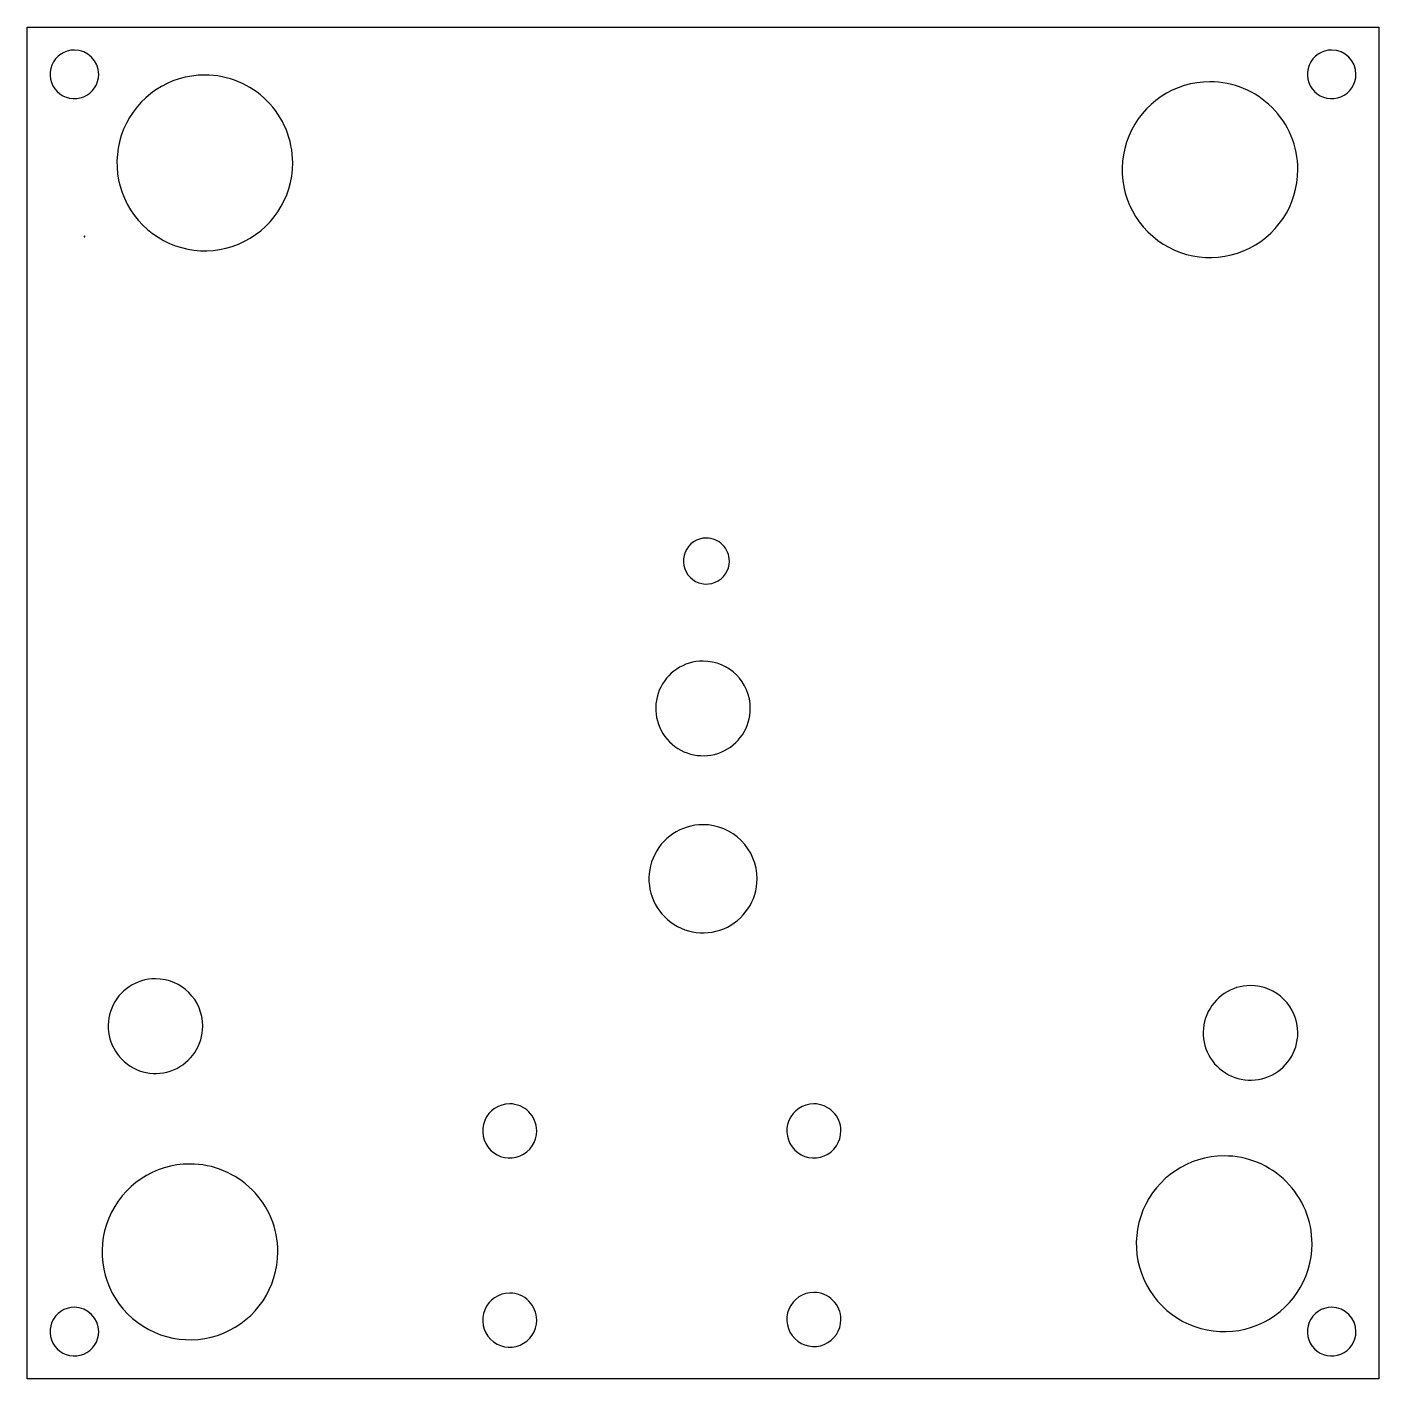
# Model space of a CAD drawing. Header units: centimetres. Extents: x 0 to 10, y 0 to 10.
import ezdxf

# ---------------------------------------------------------------- set-up
doc = ezdxf.new("R2010")
doc.units = ezdxf.units.CM
doc.layers.get('0').update_dxf_attribs({"linetype": 'CONTINUOUS'})

msp = doc.modelspace()

# ---------------------------------------------------------------- linework, layer by layer
at = {"color": 7}
for points in [[(0.0025, 0.00002), (0.0025, 10.00002)], [(0.0025, 10.00002), (10.0025, 10.00002)], [(10.0025, 10.00002), (10.0025, 0.00002)], [(10.0025, 0.00002), (0.0025, 0.00002)]]:
    msp.add_lwpolyline(points, dxfattribs=at)
for points in [[(0.3525, 9.83002)], [(9.6525, 9.83002)], [(1.3175, 9.64502)], [(8.7525, 9.59502)], [(0.4275, 8.45252)], [(5.0275, 6.22002)], [(5.0025, 5.31002)], [(5.0025, 4.10002)], [(0.9525, 2.96002)], [(9.0525, 2.91002)], [(3.5725, 2.03502)], [(5.8225, 2.03502)], [(8.8575, 1.65002)], [(1.2075, 1.59002)], [(3.5725, 0.63502)], [(5.8225, 0.64002)], [(0.3525, 0.53002)], [(9.6525, 0.53002)]]:
    msp.add_lwpolyline(points, close=True, dxfattribs=at)
for points in [[(0.3525, 9.83002), (0.279697, 9.83002), (0.214062, 9.786164), (0.186202, 9.718903)], [(0.5325, 9.65002), (0.5325, 9.749431), (0.451911, 9.83002), (0.3525, 9.83002)], [(9.6525, 9.83002), (9.579697, 9.83002), (9.514062, 9.786164), (9.486202, 9.718903)], [(9.8325, 9.65002), (9.8325, 9.749431), (9.751911, 9.83002), (9.6525, 9.83002)], [(0.186202, 9.718903), (0.158341, 9.651642), (0.173741, 9.57422), (0.225221, 9.522741)], [(9.486202, 9.718903), (9.458341, 9.651642), (9.473741, 9.57422), (9.525221, 9.522741)], [(0.421383, 9.483722), (0.488644, 9.511582), (0.5325, 9.577217), (0.5325, 9.65002)], [(1.3175, 9.64502), (1.0546, 9.64502), (0.817586, 9.486653), (0.716978, 9.243764)], [(1.777119, 9.454639), (1.655221, 9.576538), (1.489891, 9.64502), (1.3175, 9.64502)], [(9.721383, 9.483722), (9.788644, 9.511582), (9.8325, 9.577217), (9.8325, 9.65002)], [(0.225221, 9.522741), (0.2767, 9.471261), (0.354122, 9.455861), (0.421383, 9.483722)], [(8.7525, 9.59502), (8.4896, 9.59502), (8.252586, 9.436653), (8.151978, 9.193764)], [(9.212119, 9.404639), (9.090221, 9.526538), (8.924891, 9.59502), (8.7525, 9.59502)], [(9.525221, 9.522741), (9.5767, 9.471261), (9.654122, 9.455861), (9.721383, 9.483722)], [(1.9675, 8.99502), (1.9675, 9.167411), (1.899018, 9.332741), (1.777119, 9.454639)], [(9.4025, 8.94502), (9.4025, 9.117411), (9.334018, 9.282741), (9.212119, 9.404639)], [(0.716978, 9.243764), (0.616371, 9.000876), (0.671982, 8.721299), (0.857881, 8.535401)], [(8.151978, 9.193764), (8.051371, 8.950876), (8.106982, 8.671299), (8.292881, 8.485401)], [(1.566244, 8.394498), (1.809133, 8.495106), (1.9675, 8.73212), (1.9675, 8.99502)], [(9.001244, 8.344498), (9.244133, 8.445106), (9.4025, 8.68212), (9.4025, 8.94502)], [(0.857881, 8.535401), (1.043779, 8.349502), (1.323356, 8.293891), (1.566244, 8.394498)], [(0.42519, 8.450977), (0.424803, 8.450043), (0.425017, 8.448967), (0.425732, 8.448252)], [(0.4275, 8.45252), (0.426489, 8.45252), (0.425577, 8.451911), (0.42519, 8.450977)], [(0.425732, 8.448252), (0.426447, 8.447537), (0.427523, 8.447323), (0.428457, 8.44771)], [(0.429268, 8.451788), (0.428799, 8.452257), (0.428163, 8.45252), (0.4275, 8.45252)], [(0.428457, 8.44771), (0.429391, 8.448097), (0.43, 8.449009), (0.43, 8.45002)], [(0.43, 8.45002), (0.43, 8.450683), (0.429737, 8.451319), (0.429268, 8.451788)], [(8.292881, 8.485401), (8.478779, 8.299502), (8.758356, 8.243891), (9.001244, 8.344498)], [(5.0275, 6.22002), (4.958741, 6.22002), (4.896753, 6.178601), (4.87044, 6.115076)], [(5.147708, 6.170228), (5.115827, 6.202109), (5.072587, 6.22002), (5.0275, 6.22002)], [(4.87044, 6.115076), (4.844128, 6.051552), (4.858672, 5.978432), (4.907292, 5.929812)], [(5.1975, 6.05002), (5.1975, 6.095107), (5.179589, 6.138347), (5.147708, 6.170228)], [(5.092556, 5.89296), (5.156081, 5.919273), (5.1975, 5.981261), (5.1975, 6.05002)], [(4.907292, 5.929812), (4.955912, 5.881192), (5.029032, 5.866648), (5.092556, 5.89296)], [(5.0025, 5.31002), (4.860938, 5.31002), (4.733316, 5.224745), (4.679142, 5.093959)], [(5.3525, 4.96002), (5.3525, 5.15332), (5.1958, 5.31002), (5.0025, 5.31002)], [(4.679142, 5.093959), (4.624969, 4.963173), (4.654913, 4.812632), (4.755013, 4.712533)], [(5.136439, 4.636662), (5.267225, 4.690836), (5.3525, 4.818458), (5.3525, 4.96002)], [(4.755013, 4.712533), (4.855112, 4.612433), (5.005653, 4.582489), (5.136439, 4.636662)], [(5.0025, 4.10002), (4.840715, 4.10002), (4.694861, 4.002563), (4.632948, 3.853093)], [(5.285343, 3.982863), (5.210328, 4.057877), (5.108587, 4.10002), (5.0025, 4.10002)], [(5.4025, 3.70002), (5.4025, 3.806107), (5.360357, 3.907848), (5.285343, 3.982863)], [(4.632948, 3.853093), (4.571036, 3.703624), (4.605258, 3.531576), (4.719657, 3.417177)], [(5.155573, 3.330468), (5.305043, 3.392381), (5.4025, 3.538235), (5.4025, 3.70002)], [(4.719657, 3.417177), (4.834056, 3.302778), (5.006104, 3.268556), (5.155573, 3.330468)], [(0.9525, 2.96002), (0.810938, 2.96002), (0.683316, 2.874745), (0.629142, 2.743959)], [(1.3025, 2.61002), (1.3025, 2.80332), (1.1458, 2.96002), (0.9525, 2.96002)], [(9.0525, 2.91002), (8.910938, 2.91002), (8.783316, 2.824745), (8.729142, 2.693959)], [(9.299987, 2.807507), (9.23435, 2.873145), (9.145326, 2.91002), (9.0525, 2.91002)], [(9.4025, 2.56002), (9.4025, 2.652846), (9.365625, 2.74187), (9.299987, 2.807507)], [(0.629142, 2.743959), (0.574969, 2.613173), (0.604913, 2.462632), (0.705013, 2.362533)], [(1.086439, 2.286662), (1.217225, 2.340836), (1.3025, 2.468458), (1.3025, 2.61002)], [(8.729142, 2.693959), (8.674969, 2.563173), (8.704913, 2.412632), (8.805013, 2.312533)], [(9.186439, 2.236662), (9.317225, 2.290836), (9.4025, 2.418458), (9.4025, 2.56002)], [(0.705013, 2.362533), (0.805112, 2.262433), (0.955653, 2.232489), (1.086439, 2.286662)], [(8.805013, 2.312533), (8.905112, 2.212433), (9.055653, 2.182489), (9.186439, 2.236662)], [(3.5725, 2.03502), (3.491608, 2.03502), (3.41868, 1.986292), (3.387724, 1.911557)], [(3.713921, 1.976441), (3.676414, 2.013949), (3.625543, 2.03502), (3.5725, 2.03502)], [(5.8225, 2.03502), (5.741608, 2.03502), (5.66868, 1.986292), (5.637724, 1.911557)], [(5.963921, 1.976441), (5.926414, 2.013949), (5.875543, 2.03502), (5.8225, 2.03502)], [(3.387724, 1.911557), (3.356768, 1.836822), (3.373879, 1.750798), (3.431079, 1.693599)], [(3.7725, 1.83502), (3.7725, 1.888063), (3.751429, 1.938934), (3.713921, 1.976441)], [(5.637724, 1.911557), (5.606768, 1.836822), (5.623879, 1.750798), (5.681079, 1.693599)], [(6.0225, 1.83502), (6.0225, 1.888063), (6.001429, 1.938934), (5.963921, 1.976441)], [(3.649037, 1.650244), (3.723772, 1.6812), (3.7725, 1.754128), (3.7725, 1.83502)], [(5.899037, 1.650244), (5.973772, 1.6812), (6.0225, 1.754128), (6.0225, 1.83502)], [(3.431079, 1.693599), (3.488278, 1.636399), (3.574302, 1.619288), (3.649037, 1.650244)], [(5.681079, 1.693599), (5.738278, 1.636399), (5.824302, 1.619288), (5.899037, 1.650244)], [(8.8575, 1.65002), (8.5946, 1.65002), (8.357586, 1.491653), (8.256978, 1.248764)], [(9.317119, 1.459639), (9.195221, 1.581538), (9.029891, 1.65002), (8.8575, 1.65002)], [(1.2075, 1.59002), (0.9446, 1.59002), (0.707586, 1.431653), (0.606978, 1.188764)], [(1.667119, 1.399639), (1.545221, 1.521538), (1.379891, 1.59002), (1.2075, 1.59002)], [(9.5075, 1.00002), (9.5075, 1.172411), (9.439018, 1.337741), (9.317119, 1.459639)], [(1.8575, 0.94002), (1.8575, 1.112411), (1.789018, 1.277741), (1.667119, 1.399639)], [(8.256978, 1.248764), (8.156371, 1.005876), (8.211982, 0.726299), (8.397881, 0.540401)], [(0.606978, 1.188764), (0.506371, 0.945876), (0.561982, 0.666299), (0.747881, 0.480401)], [(9.106244, 0.399498), (9.349133, 0.500106), (9.5075, 0.73712), (9.5075, 1.00002)], [(1.456244, 0.339498), (1.699133, 0.440106), (1.8575, 0.67712), (1.8575, 0.94002)], [(3.5725, 0.63502), (3.491608, 0.63502), (3.41868, 0.586292), (3.387724, 0.511557)], [(3.713921, 0.576441), (3.676414, 0.613949), (3.625543, 0.63502), (3.5725, 0.63502)], [(5.8225, 0.64002), (5.741608, 0.64002), (5.66868, 0.591292), (5.637724, 0.516557)], [(5.963921, 0.581441), (5.926414, 0.618949), (5.875543, 0.64002), (5.8225, 0.64002)], [(0.3525, 0.53002), (0.279697, 0.53002), (0.214062, 0.486164), (0.186202, 0.418903)], [(0.5325, 0.35002), (0.5325, 0.449431), (0.451911, 0.53002), (0.3525, 0.53002)], [(3.387724, 0.511557), (3.356768, 0.436822), (3.373879, 0.350798), (3.431079, 0.293599)], [(3.7725, 0.43502), (3.7725, 0.488063), (3.751429, 0.538934), (3.713921, 0.576441)], [(5.637724, 0.516557), (5.606768, 0.441822), (5.623879, 0.355798), (5.681079, 0.298599)], [(6.0225, 0.44002), (6.0225, 0.493063), (6.001429, 0.543934), (5.963921, 0.581441)], [(8.397881, 0.540401), (8.583779, 0.354502), (8.863356, 0.298891), (9.106244, 0.399498)], [(9.6525, 0.53002), (9.579697, 0.53002), (9.514062, 0.486164), (9.486202, 0.418903)], [(9.8325, 0.35002), (9.8325, 0.449431), (9.751911, 0.53002), (9.6525, 0.53002)], [(0.186202, 0.418903), (0.158341, 0.351642), (0.173741, 0.27422), (0.225221, 0.222741)], [(0.747881, 0.480401), (0.933779, 0.294502), (1.213356, 0.238891), (1.456244, 0.339498)], [(3.649037, 0.250244), (3.723772, 0.2812), (3.7725, 0.354128), (3.7725, 0.43502)], [(5.899037, 0.255244), (5.973772, 0.2862), (6.0225, 0.359128), (6.0225, 0.44002)], [(9.486202, 0.418903), (9.458341, 0.351642), (9.473741, 0.27422), (9.525221, 0.222741)], [(0.421383, 0.183722), (0.488644, 0.211582), (0.5325, 0.277217), (0.5325, 0.35002)], [(9.721383, 0.183722), (9.788644, 0.211582), (9.8325, 0.277217), (9.8325, 0.35002)], [(0.225221, 0.222741), (0.2767, 0.171261), (0.354122, 0.155861), (0.421383, 0.183722)], [(3.431079, 0.293599), (3.488278, 0.236399), (3.574302, 0.219288), (3.649037, 0.250244)], [(5.681079, 0.298599), (5.738278, 0.241399), (5.824302, 0.224288), (5.899037, 0.255244)], [(9.525221, 0.222741), (9.5767, 0.171261), (9.654122, 0.155861), (9.721383, 0.183722)]]:
    msp.add_open_spline(points, degree=3, dxfattribs=at)

doc.saveas('drawing.dxf')
